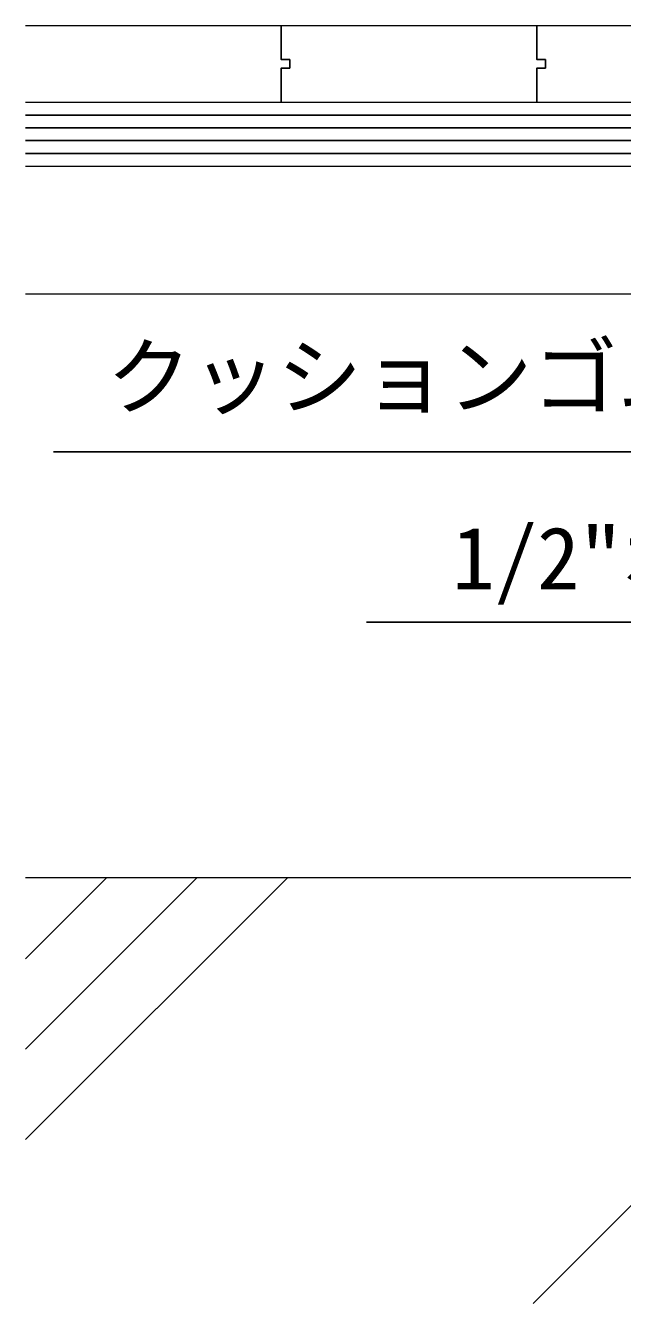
# Model space of a CAD drawing. Units: millimetres, scale not verified. Extents: x -1033 to 1029, y -737 to 700.
# Drawn here: x -680 to -539.9, y -160 to 140 of the extents above; entities that cross this region are included whole.
import ezdxf
from ezdxf.enums import TextEntityAlignment as Align

# ---------------------------------------------------------------- set-up
doc = ezdxf.new("R2010")
doc.units = ezdxf.units.MM
doc.header["$LTSCALE"] = 5
doc.layers.add('0-1_中線', color=7, linetype='Continuous', lineweight=18)
for name, color, linetype in [('0-2_太線１', 3, 'Continuous'), ('0-4_細線', 4, 'Continuous'), ('0-6_文字', 7, 'Continuous')]:
    doc.layers.add(name, color=color, linetype=linetype)
doc.styles.add('ＭＳ ゴシック', font='')
doc.styles.get('ＭＳ ゴシック').set_extended_font_data('MS Gothic')

msp = doc.modelspace()

# ---------------------------------------------------------------- linework, layer by layer
at = {"layer": '0-1_中線'}
for p, q in [((-680.012, 140.04), (-80.012, 140.04)), ((-680.012, 122.04), (-80.012, 122.04)), ((-680.012, 107.04), (-80.012, 107.04)), ((-680.012, 77.04), (-407.512, 77.04)), ((-680.012, -59.96), (-80.012, -59.96)), ((-660.925, -59.96), (-680.012, -79.047)), ((-618.498, -59.96), (-680.012, -121.474)), ((-639.712, -59.96), (-680.012, -100.26)), ((-460.925, -59.96), (-560.925, -159.96))]:
    msp.add_line(p, q, dxfattribs=at)
at = {"layer": '0-2_太線１'}
for p, q in [((-680.012, 119.04), (-80.012, 119.04)), ((-680.012, 116.04), (-80.012, 116.04)), ((-680.012, 113.04), (-80.012, 113.04)), ((-680.012, 110.04), (-80.012, 110.04))]:
    msp.add_line(p, q, dxfattribs=at)
at = {"layer": '0-4_細線'}
for points in [[(-618.012, 130.04), (-618.012, 132.04), (-620.012, 132.04), (-620.012, 140.04)], [(-558.012, 130.04), (-558.012, 132.04), (-560.012, 132.04), (-560.012, 140.04)], [(-618.012, 130.04), (-620.012, 130.04), (-620.012, 122.04)], [(-558.012, 130.04), (-560.012, 130.04), (-560.012, 122.04)]]:
    msp.add_lwpolyline(points, dxfattribs=at)
at = {"layer": '0-6_文字'}
for p, q in [((-463.415, 39.958), (-673.476, 39.958)), ((-599.979, 0.017), (-460.849, 0.017))]:
    msp.add_line(p, q, dxfattribs=at)

# ---------------------------------------------------------------- texts
at = {"layer": '0-1_中線', "style": 'ＭＳ ゴシック'}
msp.add_text('1/2"ボルト', height=14.66, dxfattribs=at).set_placement((-579.915, 3.263), align=Align.BOTTOM_LEFT)
at = {"layer": '0-6_文字', "style": 'ＭＳ ゴシック'}
msp.add_text('クッションゴム ｔ15', height=14.66, dxfattribs=at).set_placement((-661.031, 45.879), align=Align.BOTTOM_LEFT)

doc.saveas('drawing.dxf')
